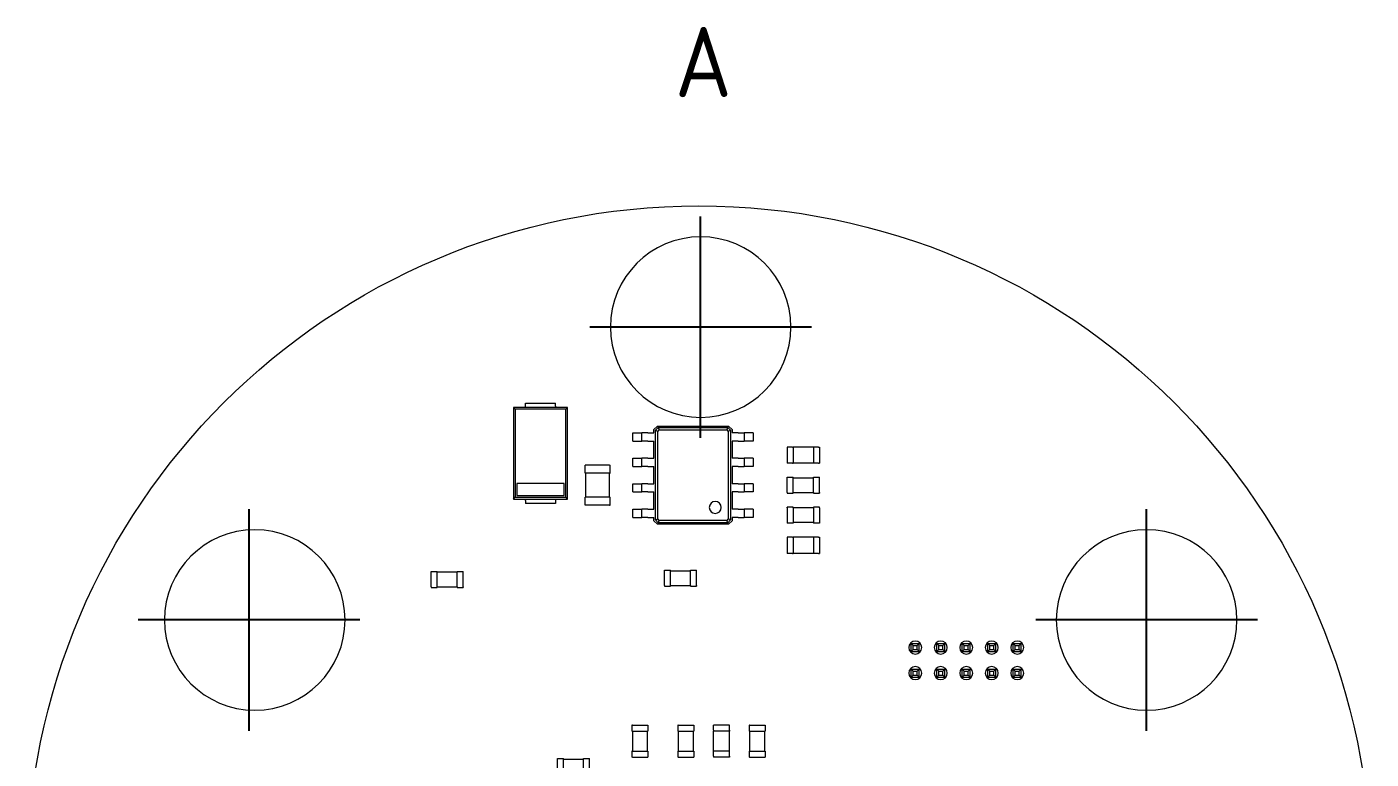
# Model space of a CAD drawing. Header units: millimetres. Extents: x 0 to 420, y 0 to 297.
# Drawn here: x 66.6 to 133.6, y 105.6 to 142.1 of the extents above; entities that cross this region are included whole.
import ezdxf

# ---------------------------------------------------------------- set-up
doc = ezdxf.new("R2010")
doc.units = ezdxf.units.MM
doc.styles.add('СПДС', font='isocpeur.ttf', dxfattribs={"width": 0.9})

# ---------------------------------------------------------------- blocks, each defined once
blk = doc.blocks.new('A$C47a16600')
at = {"color": 0, "linetype": 'Continuous', "lineweight": 0, "extrusion": (0, 0, -1)}
for p, q in [((-158.103, -47.558), (-158.103, -47.411)), ((-158.103, -47.411), (-156.603, -47.411)), ((-158.103, -47.631), (-158.103, -47.558)), ((-156.603, -47.558), (-156.603, -47.411)), ((-156.603, -47.558), (-156.603, -47.631)), ((-156.003, -47.631), (-158.703, -47.631)), ((-158.703, -47.631), (-158.617, -47.717)), ((-158.703, -47.631), (-158.703, -52.191)), ((-156.089, -47.717), (-158.617, -47.717)), ((-158.617, -47.717), (-158.617, -52.105)), ((-156.003, -47.631), (-156.089, -47.717)), ((-156.089, -52.105), (-156.089, -47.717)), ((-156.003, -52.191), (-156.003, -47.631)), ((-152.75, -48.89), (-152.4, -48.89)), ((-152.75, -49.3), (-152.75, -48.89)), ((-152.4, -48.89), (-152.3, -48.89)), ((-152, -48.89), (-152.3, -48.89)), ((-152.3, -49.3), (-152.3, -48.89)), ((-152, -48.89), (-151.7, -48.89)), ((-151.7, -48.725), (-151.525, -48.55)), ((-151.7, -48.89), (-151.7, -48.725)), ((-151.625, -48.763), (-151.488, -48.625)), ((-151.625, -48.763), (-151.51, -48.82)), ((-151.625, -48.89), (-151.625, -48.763)), ((-151.625, -49.3), (-151.625, -48.89)), ((-151.525, -48.55), (-147.975, -48.55)), ((-151.51, -48.82), (-151.43, -48.74)), ((-151.51, -53.18), (-151.51, -48.82)), ((-151.488, -48.625), (-151.43, -48.74)), ((-151.488, -48.625), (-148.012, -48.625)), ((-151.43, -48.74), (-148.07, -48.74)), ((-148.012, -48.625), (-148.07, -48.74)), ((-148.07, -48.74), (-147.99, -48.82)), ((-148.012, -48.625), (-147.875, -48.763)), ((-147.875, -48.763), (-147.99, -48.82)), ((-147.99, -48.82), (-147.99, -53.18)), ((-147.975, -48.55), (-147.8, -48.725)), ((-147.875, -48.763), (-147.875, -48.89)), ((-147.875, -48.89), (-147.875, -49.3)), ((-147.8, -48.725), (-147.8, -48.89)), ((-147.5, -48.89), (-147.8, -48.89)), ((-147.5, -48.89), (-147.2, -48.89)), ((-147.1, -48.89), (-147.2, -48.89)), ((-147.2, -48.89), (-147.2, -49.3)), ((-146.75, -48.89), (-147.1, -48.89)), ((-146.75, -48.89), (-146.75, -49.3)), ((-152.75, -49.3), (-152.4, -49.3)), ((-152.4, -49.3), (-152.3, -49.3)), ((-152, -49.3), (-152.3, -49.3)), ((-152, -49.3), (-151.7, -49.3)), ((-151.7, -50.16), (-151.7, -49.3)), ((-151.625, -50.16), (-151.625, -49.3)), ((-147.875, -49.3), (-147.875, -50.16)), ((-147.8, -49.3), (-147.8, -50.16)), ((-147.5, -49.3), (-147.8, -49.3)), ((-147.5, -49.3), (-147.2, -49.3)), ((-147.1, -49.3), (-147.2, -49.3)), ((-146.75, -49.3), (-147.1, -49.3)), ((-152.75, -50.16), (-152.4, -50.16)), ((-152.75, -50.57), (-152.75, -50.16)), ((-152.4, -50.16), (-152.3, -50.16)), ((-152, -50.16), (-152.3, -50.16)), ((-152.3, -50.57), (-152.3, -50.16)), ((-152, -50.16), (-151.7, -50.16)), ((-151.625, -50.57), (-151.625, -50.16)), ((-147.875, -50.16), (-147.875, -50.57)), ((-147.5, -50.16), (-147.8, -50.16)), ((-147.5, -50.16), (-147.2, -50.16)), ((-147.1, -50.16), (-147.2, -50.16)), ((-147.2, -50.16), (-147.2, -50.57)), ((-146.75, -50.16), (-147.1, -50.16)), ((-146.75, -50.16), (-146.75, -50.57)), ((-145.005, -49.6), (-145.05, -49.6)), ((-145.05, -49.6), (-145.05, -50.4)), ((-144.795, -49.6), (-145.005, -49.6)), ((-144.795, -49.6), (-144.75, -49.6)), ((-143.75, -49.6), (-144.75, -49.6)), ((-144.75, -49.6), (-144.75, -50.4)), ((-143.705, -49.6), (-143.75, -49.6)), ((-143.75, -49.6), (-143.75, -50.4)), ((-143.495, -49.6), (-143.705, -49.6)), ((-143.495, -49.6), (-143.45, -49.6)), ((-143.45, -49.6), (-143.45, -50.4)), ((-155.085, -50.5), (-155.125, -50.5)), ((-155.125, -50.9), (-155.125, -50.5)), ((-155.085, -50.9), (-155.125, -50.9)), ((-153.915, -50.5), (-155.085, -50.5)), ((-155.085, -52.1), (-155.085, -50.9)), ((-153.915, -50.9), (-155.085, -50.9)), ((-153.915, -50.5), (-153.875, -50.5)), ((-153.915, -52.1), (-153.915, -50.9)), ((-153.915, -50.9), (-153.875, -50.9)), ((-153.875, -50.9), (-153.875, -50.5)), ((-152.75, -50.57), (-152.4, -50.57)), ((-152.4, -50.57), (-152.3, -50.57)), ((-152, -50.57), (-152.3, -50.57)), ((-152, -50.57), (-151.7, -50.57)), ((-151.7, -51.43), (-151.7, -50.57)), ((-151.625, -51.43), (-151.625, -50.57)), ((-147.875, -50.57), (-147.875, -51.43)), ((-147.8, -50.57), (-147.8, -51.43)), ((-147.5, -50.57), (-147.8, -50.57)), ((-147.5, -50.57), (-147.2, -50.57)), ((-147.1, -50.57), (-147.2, -50.57)), ((-146.75, -50.57), (-147.1, -50.57)), ((-145.005, -50.4), (-145.05, -50.4)), ((-144.795, -50.4), (-145.005, -50.4)), ((-144.795, -50.4), (-144.75, -50.4)), ((-143.75, -50.4), (-144.75, -50.4)), ((-143.705, -50.4), (-143.75, -50.4)), ((-143.495, -50.4), (-143.705, -50.4)), ((-143.495, -50.4), (-143.45, -50.4)), ((-158.531, -51.419), (-158.531, -52.019)), ((-156.175, -51.419), (-158.531, -51.419)), ((-156.175, -52.019), (-156.175, -51.419)), ((-152.75, -51.43), (-152.4, -51.43)), ((-152.75, -51.84), (-152.75, -51.43)), ((-152.4, -51.43), (-152.3, -51.43)), ((-152, -51.43), (-152.3, -51.43)), ((-152.3, -51.84), (-152.3, -51.43)), ((-152, -51.43), (-151.7, -51.43)), ((-151.625, -51.84), (-151.625, -51.43)), ((-147.875, -51.43), (-147.875, -51.84)), ((-147.5, -51.43), (-147.8, -51.43)), ((-147.5, -51.43), (-147.2, -51.43)), ((-147.1, -51.43), (-147.2, -51.43)), ((-147.2, -51.43), (-147.2, -51.84)), ((-146.75, -51.43), (-147.1, -51.43)), ((-146.75, -51.43), (-146.75, -51.84)), ((-145.05, -51.13), (-145.05, -51.1)), ((-145.05, -51.1), (-144.75, -51.1)), ((-145.05, -51.87), (-145.05, -51.13)), ((-144.75, -51.13), (-144.75, -51.1)), ((-144.75, -51.87), (-144.75, -51.13)), ((-144.75, -51.13), (-143.75, -51.13)), ((-143.75, -51.13), (-143.75, -51.1)), ((-143.75, -51.1), (-143.45, -51.1)), ((-143.75, -51.87), (-143.75, -51.13)), ((-143.45, -51.13), (-143.45, -51.1)), ((-143.45, -51.87), (-143.45, -51.13)), ((-158.703, -52.191), (-158.617, -52.105)), ((-158.703, -52.191), (-156.003, -52.191)), ((-158.617, -52.105), (-156.089, -52.105)), ((-158.531, -52.019), (-156.175, -52.019)), ((-158.103, -52.264), (-158.103, -52.191)), ((-156.603, -52.191), (-156.603, -52.264)), ((-156.003, -52.191), (-156.089, -52.105)), ((-155.085, -52.1), (-155.125, -52.1)), ((-155.125, -52.5), (-155.125, -52.1)), ((-153.915, -52.1), (-155.085, -52.1)), ((-153.915, -52.1), (-153.875, -52.1)), ((-153.875, -52.5), (-153.875, -52.1)), ((-152.75, -51.84), (-152.4, -51.84)), ((-152.4, -51.84), (-152.3, -51.84)), ((-152, -51.84), (-152.3, -51.84)), ((-152, -51.84), (-151.7, -51.84)), ((-151.7, -52.7), (-151.7, -51.84)), ((-151.625, -52.7), (-151.625, -51.84)), ((-147.875, -51.84), (-147.875, -52.7)), ((-147.8, -51.84), (-147.8, -52.7)), ((-147.5, -51.84), (-147.8, -51.84)), ((-147.5, -51.84), (-147.2, -51.84)), ((-147.1, -51.84), (-147.2, -51.84)), ((-146.75, -51.84), (-147.1, -51.84)), ((-145.05, -51.87), (-145.05, -51.9)), ((-145.05, -51.9), (-144.75, -51.9)), ((-144.75, -51.87), (-144.75, -51.9)), ((-144.75, -51.87), (-143.75, -51.87)), ((-143.75, -51.87), (-143.75, -51.9)), ((-143.75, -51.9), (-143.45, -51.9)), ((-143.45, -51.87), (-143.45, -51.9)), ((-158.103, -52.264), (-158.103, -52.411)), ((-156.603, -52.411), (-158.103, -52.411)), ((-156.603, -52.264), (-156.603, -52.411)), ((-155.085, -52.5), (-155.125, -52.5)), ((-153.915, -52.5), (-155.085, -52.5)), ((-153.915, -52.5), (-153.875, -52.5)), ((-152.75, -52.7), (-152.4, -52.7)), ((-152.75, -53.11), (-152.75, -52.7)), ((-152.4, -52.7), (-152.3, -52.7)), ((-152, -52.7), (-152.3, -52.7)), ((-152.3, -53.11), (-152.3, -52.7)), ((-152, -52.7), (-151.7, -52.7)), ((-151.625, -53.11), (-151.625, -52.7)), ((-147.875, -52.7), (-147.875, -53.11)), ((-147.5, -52.7), (-147.8, -52.7)), ((-147.5, -52.7), (-147.2, -52.7)), ((-147.1, -52.7), (-147.2, -52.7)), ((-147.2, -52.7), (-147.2, -53.11)), ((-146.75, -52.7), (-147.1, -52.7)), ((-146.75, -52.7), (-146.75, -53.11)), ((-144.75, -52.6), (-145.05, -52.6)), ((-145.05, -52.63), (-145.05, -52.6)), ((-145.05, -52.63), (-145.05, -53.37)), ((-144.75, -52.63), (-144.75, -52.6)), ((-143.75, -52.63), (-144.75, -52.63)), ((-144.75, -52.63), (-144.75, -53.37)), ((-143.45, -52.6), (-143.75, -52.6)), ((-143.75, -52.63), (-143.75, -52.6)), ((-143.75, -52.63), (-143.75, -53.37)), ((-143.45, -52.63), (-143.45, -52.6)), ((-143.45, -52.63), (-143.45, -53.37)), ((-152.75, -53.11), (-152.4, -53.11)), ((-152.4, -53.11), (-152.3, -53.11)), ((-152, -53.11), (-152.3, -53.11)), ((-152, -53.11), (-151.7, -53.11)), ((-151.7, -53.275), (-151.7, -53.11)), ((-151.525, -53.45), (-151.7, -53.275)), ((-151.625, -53.237), (-151.625, -53.11)), ((-151.625, -53.237), (-151.51, -53.18)), ((-151.488, -53.375), (-151.625, -53.237)), ((-147.975, -53.45), (-151.525, -53.45)), ((-151.43, -53.26), (-151.51, -53.18)), ((-151.488, -53.375), (-151.43, -53.26)), ((-148.012, -53.375), (-151.488, -53.375)), ((-148.07, -53.26), (-151.43, -53.26)), ((-147.99, -53.18), (-148.07, -53.26)), ((-148.012, -53.375), (-148.07, -53.26)), ((-147.875, -53.237), (-148.012, -53.375)), ((-147.875, -53.237), (-147.99, -53.18)), ((-147.8, -53.275), (-147.975, -53.45)), ((-147.875, -53.11), (-147.875, -53.237)), ((-147.8, -53.11), (-147.8, -53.275)), ((-147.5, -53.11), (-147.8, -53.11)), ((-147.5, -53.11), (-147.2, -53.11)), ((-147.1, -53.11), (-147.2, -53.11)), ((-146.75, -53.11), (-147.1, -53.11)), ((-145.05, -53.37), (-145.05, -53.4)), ((-144.75, -53.4), (-145.05, -53.4)), ((-143.75, -53.37), (-144.75, -53.37)), ((-144.75, -53.37), (-144.75, -53.4)), ((-143.75, -53.37), (-143.75, -53.4)), ((-143.45, -53.4), (-143.75, -53.4)), ((-143.45, -53.37), (-143.45, -53.4)), ((-145.005, -54.1), (-145.05, -54.1)), ((-145.05, -54.1), (-145.05, -54.9)), ((-144.795, -54.1), (-145.005, -54.1)), ((-144.795, -54.1), (-144.75, -54.1)), ((-143.75, -54.1), (-144.75, -54.1)), ((-144.75, -54.1), (-144.75, -54.9)), ((-143.705, -54.1), (-143.75, -54.1)), ((-143.75, -54.1), (-143.75, -54.9)), ((-143.495, -54.1), (-143.705, -54.1)), ((-143.495, -54.1), (-143.45, -54.1)), ((-143.45, -54.1), (-143.45, -54.9)), ((-145.005, -54.9), (-145.05, -54.9)), ((-144.795, -54.9), (-145.005, -54.9)), ((-144.795, -54.9), (-144.75, -54.9)), ((-143.75, -54.9), (-144.75, -54.9)), ((-143.705, -54.9), (-143.75, -54.9)), ((-143.495, -54.9), (-143.705, -54.9)), ((-143.495, -54.9), (-143.45, -54.9)), ((-162.8, -55.83), (-162.8, -55.8)), ((-162.8, -55.8), (-162.5, -55.8)), ((-162.8, -56.57), (-162.8, -55.83)), ((-162.5, -55.83), (-162.5, -55.8)), ((-162.5, -56.57), (-162.5, -55.83)), ((-162.5, -55.83), (-161.5, -55.83)), ((-161.5, -55.83), (-161.5, -55.8)), ((-161.5, -55.8), (-161.2, -55.8)), ((-161.5, -56.57), (-161.5, -55.83)), ((-161.2, -55.83), (-161.2, -55.8)), ((-161.2, -56.57), (-161.2, -55.83)), ((-151.168, -55.764), (-151.168, -55.734)), ((-151.168, -55.734), (-150.868, -55.734)), ((-151.168, -56.504), (-151.168, -55.764)), ((-150.868, -55.764), (-150.868, -55.734)), ((-150.868, -56.504), (-150.868, -55.764)), ((-150.868, -55.764), (-149.868, -55.764)), ((-149.868, -55.764), (-149.868, -55.734)), ((-149.868, -55.734), (-149.568, -55.734)), ((-149.868, -56.504), (-149.868, -55.764)), ((-149.568, -55.764), (-149.568, -55.734)), ((-149.568, -56.504), (-149.568, -55.764)), ((-162.8, -56.57), (-162.8, -56.6)), ((-162.8, -56.6), (-162.5, -56.6)), ((-162.5, -56.57), (-162.5, -56.6)), ((-162.5, -56.57), (-161.5, -56.57)), ((-161.5, -56.57), (-161.5, -56.6)), ((-161.5, -56.6), (-161.2, -56.6)), ((-161.2, -56.57), (-161.2, -56.6)), ((-151.168, -56.504), (-151.168, -56.534)), ((-151.168, -56.534), (-150.868, -56.534)), ((-150.868, -56.504), (-150.868, -56.534)), ((-150.868, -56.504), (-149.868, -56.504)), ((-149.868, -56.504), (-149.868, -56.534)), ((-149.868, -56.534), (-149.568, -56.534)), ((-149.568, -56.504), (-149.568, -56.534)), ((-138.87, -59.4), (-138.47, -59.4)), ((-138.87, -59.8), (-138.87, -59.4)), ((-138.87, -59.4), (-138.77, -59.5)), ((-138.77, -59.5), (-138.57, -59.5)), ((-138.77, -59.7), (-138.77, -59.5)), ((-138.47, -59.4), (-138.57, -59.5)), ((-138.57, -59.7), (-138.57, -59.5)), ((-138.47, -59.8), (-138.47, -59.4)), ((-137.6, -59.8), (-137.6, -59.4)), ((-137.6, -59.4), (-137.2, -59.4)), ((-137.6, -59.4), (-137.5, -59.5)), ((-137.5, -59.7), (-137.5, -59.5)), ((-137.5, -59.5), (-137.3, -59.5)), ((-137.2, -59.4), (-137.3, -59.5)), ((-137.3, -59.7), (-137.3, -59.5)), ((-137.2, -59.8), (-137.2, -59.4)), ((-136.33, -59.8), (-136.33, -59.4)), ((-136.33, -59.4), (-135.93, -59.4)), ((-136.33, -59.4), (-136.23, -59.5)), ((-136.23, -59.7), (-136.23, -59.5)), ((-136.23, -59.5), (-136.03, -59.5)), ((-135.93, -59.4), (-136.03, -59.5)), ((-136.03, -59.7), (-136.03, -59.5)), ((-135.93, -59.8), (-135.93, -59.4)), ((-135.06, -59.4), (-134.66, -59.4)), ((-135.06, -59.8), (-135.06, -59.4)), ((-135.06, -59.4), (-134.96, -59.5)), ((-134.96, -59.5), (-134.76, -59.5)), ((-134.96, -59.7), (-134.96, -59.5)), ((-134.66, -59.4), (-134.76, -59.5)), ((-134.76, -59.7), (-134.76, -59.5)), ((-134.66, -59.8), (-134.66, -59.4)), ((-133.79, -59.8), (-133.79, -59.4)), ((-133.79, -59.4), (-133.39, -59.4)), ((-133.79, -59.4), (-133.69, -59.5)), ((-133.69, -59.7), (-133.69, -59.5)), ((-133.69, -59.5), (-133.49, -59.5)), ((-133.39, -59.4), (-133.49, -59.5)), ((-133.49, -59.7), (-133.49, -59.5)), ((-133.39, -59.8), (-133.39, -59.4)), ((-138.87, -59.8), (-138.77, -59.7)), ((-138.87, -59.8), (-138.47, -59.8)), ((-138.77, -59.7), (-138.57, -59.7)), ((-138.47, -59.8), (-138.57, -59.7)), ((-137.6, -59.8), (-137.5, -59.7)), ((-137.6, -59.8), (-137.2, -59.8)), ((-137.5, -59.7), (-137.3, -59.7)), ((-137.2, -59.8), (-137.3, -59.7)), ((-136.33, -59.8), (-136.23, -59.7)), ((-136.33, -59.8), (-135.93, -59.8)), ((-136.23, -59.7), (-136.03, -59.7)), ((-135.93, -59.8), (-136.03, -59.7)), ((-135.06, -59.8), (-134.96, -59.7)), ((-135.06, -59.8), (-134.66, -59.8)), ((-134.96, -59.7), (-134.76, -59.7)), ((-134.66, -59.8), (-134.76, -59.7)), ((-133.79, -59.8), (-133.69, -59.7)), ((-133.79, -59.8), (-133.39, -59.8)), ((-133.69, -59.7), (-133.49, -59.7)), ((-133.39, -59.8), (-133.49, -59.7)), ((-138.87, -61.07), (-138.87, -60.67)), ((-138.87, -60.67), (-138.47, -60.67)), ((-138.87, -60.67), (-138.77, -60.77)), ((-138.87, -61.07), (-138.77, -60.97)), ((-138.77, -60.97), (-138.77, -60.77)), ((-138.77, -60.77), (-138.57, -60.77)), ((-138.77, -60.97), (-138.57, -60.97)), ((-138.47, -60.67), (-138.57, -60.77)), ((-138.57, -60.97), (-138.57, -60.77)), ((-138.47, -61.07), (-138.57, -60.97)), ((-138.47, -61.07), (-138.47, -60.67)), ((-137.6, -61.07), (-137.6, -60.67)), ((-137.6, -60.67), (-137.2, -60.67)), ((-137.6, -60.67), (-137.5, -60.77)), ((-137.6, -61.07), (-137.5, -60.97)), ((-137.5, -60.97), (-137.5, -60.77)), ((-137.5, -60.77), (-137.3, -60.77)), ((-137.5, -60.97), (-137.3, -60.97)), ((-137.2, -60.67), (-137.3, -60.77)), ((-137.3, -60.97), (-137.3, -60.77)), ((-137.2, -61.07), (-137.3, -60.97)), ((-137.2, -61.07), (-137.2, -60.67)), ((-136.33, -61.07), (-136.33, -60.67)), ((-136.33, -60.67), (-135.93, -60.67)), ((-136.33, -60.67), (-136.23, -60.77)), ((-136.33, -61.07), (-136.23, -60.97)), ((-136.23, -60.97), (-136.23, -60.77)), ((-136.23, -60.77), (-136.03, -60.77)), ((-136.23, -60.97), (-136.03, -60.97)), ((-135.93, -60.67), (-136.03, -60.77)), ((-136.03, -60.97), (-136.03, -60.77)), ((-135.93, -61.07), (-136.03, -60.97)), ((-135.93, -61.07), (-135.93, -60.67)), ((-135.06, -61.07), (-135.06, -60.67)), ((-135.06, -60.67), (-134.66, -60.67)), ((-135.06, -60.67), (-134.96, -60.77)), ((-135.06, -61.07), (-134.96, -60.97)), ((-134.96, -60.97), (-134.96, -60.77)), ((-134.96, -60.77), (-134.76, -60.77)), ((-134.96, -60.97), (-134.76, -60.97)), ((-134.66, -60.67), (-134.76, -60.77)), ((-134.76, -60.97), (-134.76, -60.77)), ((-134.66, -61.07), (-134.76, -60.97)), ((-134.66, -61.07), (-134.66, -60.67)), ((-133.79, -61.07), (-133.79, -60.67)), ((-133.79, -60.67), (-133.39, -60.67)), ((-133.79, -60.67), (-133.69, -60.77)), ((-133.79, -61.07), (-133.69, -60.97)), ((-133.69, -60.97), (-133.69, -60.77)), ((-133.69, -60.77), (-133.49, -60.77)), ((-133.69, -60.97), (-133.49, -60.97)), ((-133.39, -60.67), (-133.49, -60.77)), ((-133.49, -60.97), (-133.49, -60.77)), ((-133.39, -61.07), (-133.49, -60.97)), ((-133.39, -61.07), (-133.39, -60.67)), ((-138.87, -61.07), (-138.47, -61.07)), ((-137.6, -61.07), (-137.2, -61.07)), ((-136.33, -61.07), (-135.93, -61.07)), ((-135.06, -61.07), (-134.66, -61.07)), ((-133.79, -61.07), (-133.39, -61.07)), ((-152.77, -63.462), (-152.8, -63.462)), ((-152.8, -63.462), (-152.8, -63.762)), ((-152.77, -63.462), (-152.03, -63.462)), ((-152.03, -63.462), (-152, -63.462)), ((-152, -63.462), (-152, -63.762)), ((-150.484, -63.462), (-150.514, -63.462)), ((-150.514, -63.462), (-150.514, -63.762)), ((-150.484, -63.462), (-149.744, -63.462)), ((-149.744, -63.462), (-149.714, -63.462)), ((-149.714, -63.462), (-149.714, -63.762)), ((-148.736, -63.507), (-148.736, -63.462)), ((-147.936, -63.462), (-148.736, -63.462)), ((-148.736, -63.717), (-148.736, -63.507)), ((-147.936, -63.507), (-147.936, -63.462)), ((-147.936, -63.717), (-147.936, -63.507)), ((-146.928, -63.462), (-146.958, -63.462)), ((-146.958, -63.462), (-146.958, -63.762)), ((-146.928, -63.462), (-146.188, -63.462)), ((-146.188, -63.462), (-146.158, -63.462)), ((-146.158, -63.462), (-146.158, -63.762)), ((-152.77, -63.762), (-152.8, -63.762)), ((-152.77, -63.762), (-152.03, -63.762)), ((-152.77, -63.762), (-152.77, -64.762)), ((-152.03, -63.762), (-152, -63.762)), ((-152.03, -63.762), (-152.03, -64.762)), ((-150.484, -63.762), (-150.514, -63.762)), ((-150.484, -63.762), (-149.744, -63.762)), ((-150.484, -63.762), (-150.484, -64.762)), ((-149.744, -63.762), (-149.714, -63.762)), ((-149.744, -63.762), (-149.744, -64.762)), ((-148.736, -63.717), (-148.736, -63.762)), ((-148.736, -64.762), (-148.736, -63.762)), ((-147.936, -63.762), (-148.736, -63.762)), ((-147.936, -63.717), (-147.936, -63.762)), ((-147.936, -64.762), (-147.936, -63.762)), ((-146.928, -63.762), (-146.958, -63.762)), ((-146.928, -63.762), (-146.188, -63.762)), ((-146.928, -63.762), (-146.928, -64.762)), ((-146.188, -63.762), (-146.158, -63.762)), ((-146.188, -63.762), (-146.188, -64.762)), ((-152.77, -64.762), (-152.8, -64.762)), ((-152.8, -64.762), (-152.8, -65.062)), ((-152.77, -64.762), (-152.03, -64.762)), ((-152.03, -64.762), (-152, -64.762)), ((-152, -64.762), (-152, -65.062)), ((-150.484, -64.762), (-150.514, -64.762)), ((-150.514, -64.762), (-150.514, -65.062)), ((-150.484, -64.762), (-149.744, -64.762)), ((-149.744, -64.762), (-149.714, -64.762)), ((-149.714, -64.762), (-149.714, -65.062)), ((-148.736, -64.807), (-148.736, -64.762)), ((-147.936, -64.762), (-148.736, -64.762)), ((-148.736, -65.017), (-148.736, -64.807)), ((-147.936, -64.807), (-147.936, -64.762)), ((-147.936, -65.017), (-147.936, -64.807)), ((-146.928, -64.762), (-146.958, -64.762)), ((-146.958, -64.762), (-146.958, -65.062)), ((-146.928, -64.762), (-146.188, -64.762)), ((-146.188, -64.762), (-146.158, -64.762)), ((-146.158, -64.762), (-146.158, -65.062)), ((-156.502, -65.162), (-156.502, -65.132)), ((-156.502, -65.132), (-156.202, -65.132)), ((-156.502, -65.902), (-156.502, -65.162)), ((-156.202, -65.162), (-156.202, -65.132)), ((-156.202, -65.902), (-156.202, -65.162)), ((-156.202, -65.162), (-155.202, -65.162)), ((-155.202, -65.162), (-155.202, -65.132)), ((-155.202, -65.132), (-154.902, -65.132)), ((-155.202, -65.902), (-155.202, -65.162)), ((-154.902, -65.162), (-154.902, -65.132)), ((-154.902, -65.902), (-154.902, -65.162)), ((-152.77, -65.062), (-152.8, -65.062)), ((-152.77, -65.062), (-152.03, -65.062)), ((-152.03, -65.062), (-152, -65.062)), ((-150.484, -65.062), (-150.514, -65.062)), ((-150.484, -65.062), (-149.744, -65.062)), ((-149.744, -65.062), (-149.714, -65.062)), ((-148.736, -65.017), (-148.736, -65.062)), ((-147.936, -65.062), (-148.736, -65.062)), ((-147.936, -65.017), (-147.936, -65.062)), ((-146.928, -65.062), (-146.958, -65.062)), ((-146.928, -65.062), (-146.188, -65.062)), ((-146.188, -65.062), (-146.158, -65.062))]:
    blk.add_line(p, q, dxfattribs=at)
for centre, radius in [((149.367, -43.618), 4.5), ((148.64, -52.61), 0.3), ((171.592, -58.223), 4.5), ((127.142, -58.223), 4.5), ((138.67, -59.6), 0.325), ((137.4, -59.6), 0.325), ((136.13, -59.6), 0.325), ((134.86, -59.6), 0.325), ((133.59, -59.6), 0.325), ((138.67, -60.87), 0.325), ((137.4, -60.87), 0.325), ((136.13, -60.87), 0.325), ((134.86, -60.87), 0.325), ((133.59, -60.87), 0.325)]:
    blk.add_circle(centre, radius, dxfattribs=at)
blk.add_arc((149.451, -71.074), 33.5, 0, 180, dxfattribs=at)

msp = doc.modelspace()

# ---------------------------------------------------------------- linework, layer by layer
for p, q in [((100.142, 127.14), (100.142, 132.66)), ((100.142, 127.14), (94.622, 127.14)), ((100.142, 121.619), (100.142, 127.14)), ((105.663, 127.14), (100.142, 127.14)), ((77.634, 112.535), (77.634, 118.055)), ((122.367, 112.535), (122.367, 118.055)), ((77.634, 112.535), (72.113, 112.535)), ((77.634, 107.014), (77.634, 112.535)), ((83.154, 112.535), (77.634, 112.535)), ((122.367, 112.535), (116.847, 112.535)), ((122.367, 107.014), (122.367, 112.535)), ((127.888, 112.535), (122.367, 112.535))]:
    msp.add_line(p, q)

# ---------------------------------------------------------------- block references
msp.add_blockref('A$C47a16600', (249.51, 170.758))

# ---------------------------------------------------------------- texts
at = {"insert": (98.859, 142.112), "char_height": 3.5, "attachment_point": 1, "style": 'СПДС'}
msp.add_mtext_dynamic_manual_height_columns('А', width=12.07747, gutter_width=17.5, heights=[0], dxfattribs=at)

doc.saveas('drawing.dxf')
